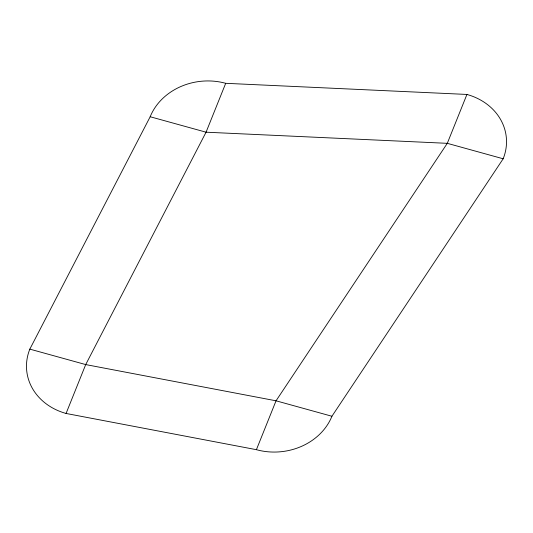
<?xml version="1.0" encoding="UTF-8"?>
<svg xmlns="http://www.w3.org/2000/svg" width="533" height="533" viewBox="0 0 533 533"><rect width="100%" height="100%" fill="white"/><g stroke="black" fill="none" stroke-linecap="round" stroke-linejoin="round"><path stroke-width="0.8" d="M66.072 413.461L85.706 364.579L206.064 132.197L225.699 83.315L466.928 94.448A59.323 51.161 -6.2 0 1 503.172 158.781L331.926 416.253A59.323 51.161 -6.2 0 1 256.406 449.685L66.072 413.461A59.323 51.161 -6.2 0 1 29.828 349.128L150.179 116.747A59.323 51.161 -6.2 0 1 225.699 83.315M256.406 449.685L276.041 400.803L447.294 143.33L466.928 94.448M503.172 158.781L447.294 143.33L206.064 132.197L150.179 116.747M331.926 416.253L276.041 400.803L85.706 364.579L29.828 349.128"/></g></svg>
